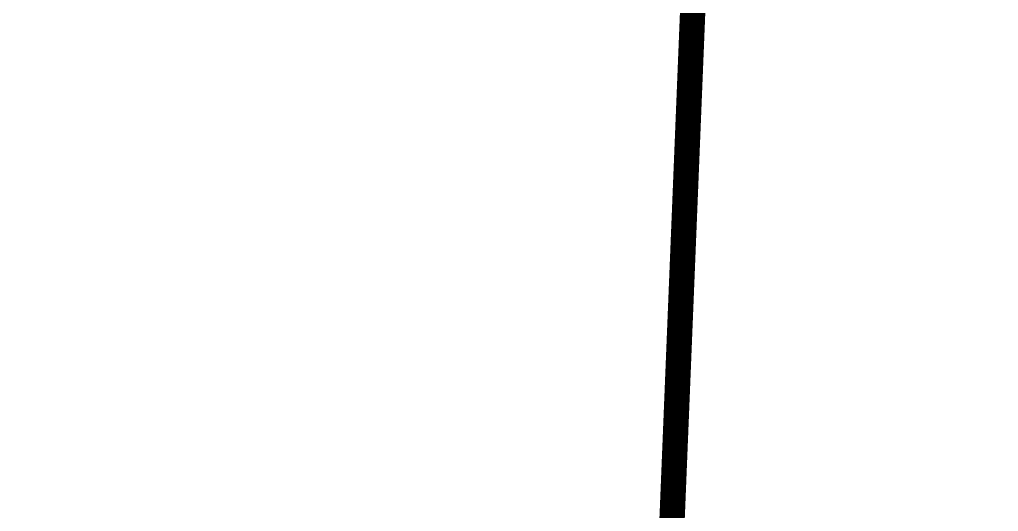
# Model space of a CAD drawing. Header units: millimetres. Extents: x 0 to 285450075, y -3000605 to 8125189010.
# Drawn here: x 6236415.66 to 6236454.27, y 5216236.41 to 5216255.81 of the extents above; entities that cross this region are included whole.
import ezdxf

# ---------------------------------------------------------------- set-up
doc = ezdxf.new("R2010")
doc.units = ezdxf.units.MM
doc.layers.add('!Полоса отвода', color=30, linetype='Continuous')
doc.layers.add('ИС_Размер', color=3, linetype='Continuous', lineweight=18)
doc.linetypes.add('гр.ПОЛЬ.10', pattern='A,6.75,-2,[131,ltypeshp.shx,S=0.75,R=0,X=-0.75,Y=-0.375],-2,6.75,[130,ltypeshp.shx,S=0.75,R=270.000001,X=-8.75,Y=-0.375],0', length=17.5)

msp = doc.modelspace()

# ---------------------------------------------------------------- linework, layer by layer
at = {"layer": '!Полоса отвода', "color": 30, "linetype": 'гр.ПОЛЬ.10', "true_color": 0xff7f00, "transparency": 33554687, "const_width": 1}
msp.add_lwpolyline([(6235831.711, 5217126.3306), (6235854.2173, 5217113.6468), (6235933.9046, 5217077.1761), (6235929.8447, 5217069.9366), (6235957.8055, 5217052.5577), (6235964.5076, 5217063.135), (6236015.1873, 5217040.7815), (6236051.7119, 5217027.5132), (6236081.4492, 5217021.1147), (6236126.6412, 5217002.1085), (6236205.271, 5216919.2612), (6236295.0394, 5216810.7277), (6236353.2945, 5216728.9344), (6236405.3925, 5216628.9533), (6236433.0013, 5216547.4833), (6236444.8473, 5216481.3814), (6236448.927, 5216411.2943), (6236444.039, 5216301.1185), (6236439.7153, 5216194.5959), (6236448.6625, 5216032.8425)], dxfattribs=at)
at = {"layer": 'ИС_Размер', "linetype": 'Continuous'}
msp.add_circle((6226064.7742, 5217311.3687), 148840.0322, dxfattribs=at)

doc.saveas('drawing.dxf')
